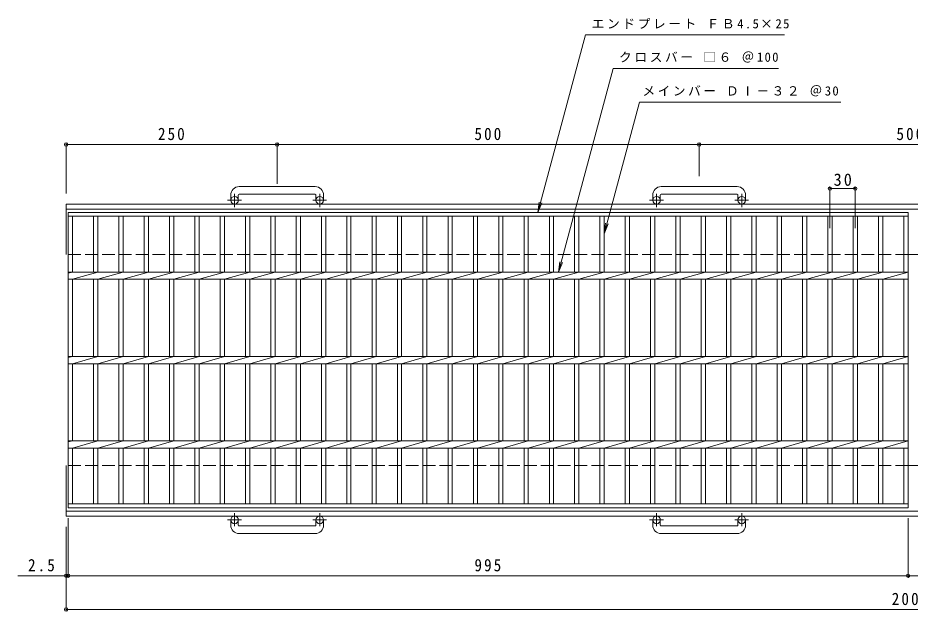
# Model space of a CAD drawing. Units: millimetres, scale not verified. Extents: x -848 to 876, y -685 to 651.
# Drawn here: x -848 to 209, y -52 to 651 of the extents above; entities that cross this region are included whole.
import ezdxf

# ---------------------------------------------------------------- set-up
doc = ezdxf.new("R2010")
doc.units = ezdxf.units.MM
doc.header["$LTSCALE"] = 5
doc.header["$PDMODE"] = 32
doc.header["$PDSIZE"] = 4
doc.linetypes.add('CHAIN1', pattern=[8, 5, -1, 1, -1])
doc.linetypes.add('DASHED3', pattern=[4, 3, -1])
for name, color, linetype, lineweight in [('A-1_ピット', 2, 'Continuous', 9), ('A-2_蓋', 3, 'Continuous', 9), ('A-4_寸法', 7, 'Continuous', 9)]:
    doc.layers.add(name, color=color, linetype=linetype, lineweight=lineweight)
doc.styles.add('ＭＳ ゴシック', font='')
doc.styles.get('ＭＳ ゴシック').set_extended_font_data('MS Gothic')

msp = doc.modelspace()

# ---------------------------------------------------------------- linework, layer by layer
at = {"layer": 'A-1_ピット'}
for p, q in [((-495.907, 451.255), (-585.907, 451.255)), ((4.093, 451.255), (-85.907, 451.255)), ((-595.907, 441.255), (-595.907, 435.155)), ((-586.907, 441.255), (-586.907, 435.155)), ((-585.907, 442.255), (-495.907, 442.255)), ((-494.907, 441.255), (-494.907, 435.155)), ((-485.907, 441.255), (-485.907, 435.155)), ((-95.907, 441.255), (-95.907, 435.155)), ((-86.907, 441.255), (-86.907, 435.155)), ((-85.907, 442.255), (4.093, 442.255)), ((5.093, 441.255), (5.093, 435.155)), ((14.093, 441.255), (14.093, 435.155)), ((309.093, 430.655), (-790.907, 430.655)), ((-790.907, 370.655), (-790.907, 430.655)), ((306.693, 424.654), (-790.907, 424.654)), ((309.093, 370.655), (206.593, 370.655)), ((309.093, 120.654), (206.593, 120.654)), ((310.912, 66.655), (-790.907, 66.655)), ((-595.907, 50.054), (-595.907, 56.154)), ((-586.907, 50.054), (-586.907, 56.154)), ((-494.907, 50.054), (-494.907, 56.154)), ((-485.907, 50.054), (-485.907, 56.154)), ((-95.907, 50.054), (-95.907, 56.154)), ((-86.907, 50.054), (-86.907, 56.154)), ((5.093, 50.054), (5.093, 56.154)), ((14.093, 50.054), (14.093, 56.154)), ((-585.907, 49.054), (-495.907, 49.054)), ((-85.907, 49.054), (4.093, 49.054)), ((-495.907, 40.054), (-585.907, 40.054)), ((4.093, 40.054), (-85.907, 40.054))]:
    msp.add_line(p, q, dxfattribs=at)
at = {"layer": 'A-1_ピット', "linetype": 'CHAIN1'}
for p, q in [((-583.244, 435.155), (-599.651, 435.155)), ((-591.407, 427.047), (-591.407, 442.645)), ((-482.244, 435.155), (-498.651, 435.155)), ((-490.407, 427.047), (-490.407, 442.645)), ((-83.244, 435.155), (-99.651, 435.155)), ((-91.407, 427.047), (-91.407, 442.645)), ((17.756, 435.155), (1.349, 435.155)), ((9.593, 427.047), (9.593, 442.645)), ((-591.407, 64.261), (-591.407, 48.664)), ((-490.407, 64.261), (-490.407, 48.664)), ((-91.407, 64.261), (-91.407, 48.664)), ((9.593, 64.261), (9.593, 48.664)), ((-583.244, 56.154), (-599.651, 56.154)), ((-482.244, 56.154), (-498.651, 56.154)), ((-83.244, 56.154), (-99.651, 56.154)), ((17.756, 56.154), (1.349, 56.154))]:
    msp.add_line(p, q, dxfattribs=at)
at = {"layer": 'A-1_ピット', "linetype": 'DASHED3'}
for p, q in [((206.593, 370.655), (-790.907, 370.655)), ((206.593, 120.654), (-790.907, 120.654))]:
    msp.add_line(p, q, dxfattribs=at)
at = {"layer": 'A-1_ピット'}
msp.add_lwpolyline([(309.093, 60.655), (-790.907, 60.655), (-790.907, 120.654)], dxfattribs=at)
for centre in [(-591.407, 435.155), (-490.407, 435.155), (-91.407, 435.155), (9.593, 435.155), (-591.407, 56.154), (-490.407, 56.154), (-91.407, 56.154), (9.593, 56.154)]:
    msp.add_circle(centre, 4.5, dxfattribs=at)
for centre, radius, start, end in [((-585.907, 441.255), 10, 90, 180), ((-495.907, 441.255), 10, 0, 90), ((-85.907, 441.255), 10, 90, 180), ((4.093, 441.255), 10, 0, 90), ((-585.907, 441.255), 1, 90, 180), ((-495.907, 441.255), 1, 0, 90), ((-85.907, 441.255), 1, 90, 180), ((4.093, 441.255), 1, 0, 90), ((-585.907, 50.054), 10, 180, 270), ((-585.907, 50.054), 1, 180, 270), ((-495.907, 50.054), 10, 270, 0), ((-495.907, 50.054), 1, 270, 0), ((-85.907, 50.054), 10, 180, 270), ((-85.907, 50.054), 1, 180, 270), ((4.093, 50.054), 10, 270, 0), ((4.093, 50.054), 1, 270, 0)]:
    msp.add_arc(centre, radius, start, end, dxfattribs=at)
at = {"layer": 'A-2_蓋'}
for p, q in [((-788.407, 420.655), (206.593, 420.655)), ((-788.407, 70.655), (-788.407, 420.655)), ((-788.407, 416.155), (206.593, 416.155)), ((-783.407, 349.894), (-783.407, 416.155)), ((-758.406, 416.155), (-758.406, 349.894)), ((-753.407, 416.155), (-753.407, 349.894)), ((-728.407, 416.155), (-728.407, 349.894)), ((-723.406, 416.155), (-723.406, 349.894)), ((-698.407, 416.155), (-698.407, 349.894)), ((-693.407, 416.155), (-693.407, 349.894)), ((-668.406, 416.155), (-668.406, 349.894)), ((-663.407, 416.155), (-663.407, 349.894)), ((-638.407, 416.155), (-638.407, 349.894)), ((-633.406, 416.155), (-633.406, 349.894)), ((-608.406, 416.155), (-608.406, 349.894)), ((-603.407, 416.155), (-603.407, 349.894)), ((-578.407, 416.155), (-578.407, 349.894)), ((-573.407, 416.155), (-573.407, 349.894)), ((-548.407, 416.155), (-548.407, 349.894)), ((-543.407, 416.155), (-543.407, 349.894)), ((-518.407, 416.155), (-518.407, 349.894)), ((-513.407, 416.155), (-513.407, 349.894)), ((-488.407, 416.155), (-488.407, 349.894)), ((-483.407, 416.155), (-483.407, 349.894)), ((-458.407, 416.155), (-458.407, 349.894)), ((-453.407, 416.155), (-453.407, 349.894)), ((-428.407, 416.155), (-428.407, 349.894)), ((-423.407, 416.155), (-423.407, 349.894)), ((-398.407, 416.155), (-398.407, 349.894)), ((-393.407, 416.155), (-393.407, 349.894)), ((-368.406, 416.155), (-368.406, 349.894)), ((-363.407, 416.155), (-363.407, 349.894)), ((-338.406, 416.155), (-338.406, 349.894)), ((-333.407, 416.155), (-333.407, 349.894)), ((-308.407, 416.155), (-308.407, 349.894)), ((-303.407, 416.155), (-303.407, 349.894)), ((-278.407, 416.155), (-278.407, 349.894)), ((-273.407, 416.155), (-273.407, 349.894)), ((-248.406, 416.155), (-248.406, 349.894)), ((-243.407, 416.155), (-243.407, 349.894)), ((-218.407, 416.155), (-218.407, 349.894)), ((-213.407, 416.155), (-213.407, 349.894)), ((-188.407, 416.155), (-188.407, 349.894)), ((-183.407, 416.155), (-183.407, 349.894)), ((-158.407, 416.155), (-158.407, 349.894)), ((-153.407, 416.155), (-153.407, 349.894)), ((-128.406, 416.155), (-128.406, 349.894)), ((-123.407, 416.155), (-123.407, 349.894)), ((-98.406, 416.155), (-98.406, 349.894)), ((-93.407, 416.155), (-93.407, 349.894)), ((-68.407, 416.155), (-68.407, 349.894)), ((-63.407, 416.155), (-63.407, 349.894)), ((-38.406, 416.155), (-38.406, 349.894)), ((-33.407, 416.155), (-33.407, 349.894)), ((-8.406, 416.155), (-8.406, 349.894)), ((-3.407, 416.155), (-3.407, 349.894)), ((21.593, 416.155), (21.593, 349.894)), ((26.593, 416.155), (26.593, 349.894)), ((51.593, 416.155), (51.593, 349.894)), ((56.593, 416.155), (56.593, 349.894)), ((81.594, 416.155), (81.594, 349.894)), ((86.594, 416.155), (86.594, 349.894)), ((111.594, 416.155), (111.594, 349.894)), ((116.594, 416.155), (116.594, 349.894)), ((141.593, 416.155), (141.593, 349.894)), ((146.593, 416.155), (146.593, 349.894)), ((171.594, 416.155), (171.594, 349.894)), ((176.593, 416.155), (176.593, 349.894)), ((201.594, 416.155), (201.594, 349.894)), ((206.593, 420.655), (206.593, 70.655)), ((-788.407, 349.894), (206.593, 349.894)), ((-783.407, 349.894), (-788.407, 348.894)), ((-753.407, 349.894), (-783.407, 341.415)), ((-723.406, 349.894), (-753.407, 341.415)), ((-693.407, 349.894), (-723.406, 341.415)), ((-663.407, 349.894), (-693.407, 341.415)), ((-633.406, 349.894), (-663.407, 341.415)), ((-603.407, 349.894), (-633.406, 341.415)), ((-573.407, 349.894), (-603.407, 341.415)), ((-543.407, 349.894), (-573.407, 341.415)), ((-513.407, 349.894), (-543.407, 341.415)), ((-483.407, 349.894), (-513.407, 341.415)), ((-453.407, 349.894), (-483.407, 341.415)), ((-423.407, 349.894), (-453.407, 341.415)), ((-393.407, 349.894), (-423.407, 341.415)), ((-363.407, 349.894), (-393.407, 341.415)), ((-333.407, 349.894), (-363.407, 341.415)), ((-303.406, 349.894), (-333.407, 341.415)), ((-273.407, 349.894), (-303.407, 341.415)), ((-243.407, 349.894), (-273.407, 341.415)), ((-213.407, 349.894), (-243.407, 341.415)), ((-183.407, 349.894), (-213.407, 341.415)), ((-153.407, 349.894), (-183.407, 341.415)), ((-123.407, 349.894), (-153.407, 341.415)), ((-93.407, 349.894), (-123.407, 341.415)), ((-63.406, 349.894), (-93.407, 341.415)), ((-33.407, 349.894), (-63.407, 341.415)), ((-3.407, 349.894), (-33.407, 341.415)), ((26.594, 349.894), (-3.407, 341.415)), ((56.593, 349.894), (26.593, 341.415)), ((86.594, 349.894), (56.593, 341.415)), ((116.594, 349.894), (86.594, 341.415)), ((146.594, 349.894), (116.594, 341.415)), ((176.593, 349.894), (146.593, 341.415)), ((206.593, 349.894), (176.593, 341.415)), ((-788.407, 341.415), (206.593, 341.415)), ((-783.407, 249.894), (-783.407, 341.415)), ((-758.406, 341.415), (-758.406, 249.894)), ((-753.407, 341.415), (-753.407, 249.894)), ((-728.407, 341.415), (-728.407, 249.894)), ((-723.406, 341.415), (-723.406, 249.894)), ((-698.407, 341.415), (-698.407, 249.894)), ((-693.407, 341.415), (-693.407, 249.894)), ((-668.406, 341.415), (-668.406, 249.894)), ((-663.407, 341.415), (-663.407, 249.894)), ((-638.407, 341.415), (-638.407, 249.894)), ((-633.406, 341.415), (-633.406, 249.894)), ((-608.406, 341.415), (-608.406, 249.894)), ((-603.407, 341.415), (-603.407, 249.894)), ((-578.407, 341.415), (-578.407, 249.894)), ((-573.407, 341.415), (-573.407, 249.894)), ((-548.407, 341.415), (-548.407, 249.894)), ((-543.407, 341.415), (-543.407, 249.894)), ((-518.407, 341.415), (-518.407, 249.894)), ((-513.407, 341.415), (-513.407, 249.894)), ((-488.407, 341.415), (-488.407, 249.894)), ((-483.407, 341.415), (-483.407, 249.894)), ((-458.407, 341.415), (-458.407, 249.894)), ((-453.407, 341.415), (-453.407, 249.894)), ((-428.407, 341.415), (-428.407, 249.894)), ((-423.407, 341.415), (-423.407, 249.894)), ((-398.407, 341.415), (-398.407, 249.894)), ((-393.407, 341.415), (-393.407, 249.894)), ((-368.406, 341.415), (-368.406, 249.894)), ((-363.407, 341.415), (-363.407, 249.894)), ((-338.406, 341.415), (-338.406, 249.894)), ((-333.407, 341.415), (-333.407, 249.894)), ((-308.407, 341.415), (-308.407, 249.894)), ((-303.407, 341.415), (-303.407, 249.894)), ((-278.407, 341.415), (-278.407, 249.894)), ((-273.407, 341.415), (-273.407, 249.894)), ((-248.406, 341.415), (-248.406, 249.894)), ((-243.407, 341.415), (-243.407, 249.894)), ((-218.407, 341.415), (-218.407, 249.894)), ((-213.407, 341.415), (-213.407, 249.894)), ((-188.407, 341.415), (-188.407, 249.894)), ((-183.407, 341.415), (-183.407, 249.894)), ((-158.407, 341.415), (-158.407, 249.894)), ((-153.407, 341.415), (-153.407, 249.894)), ((-128.406, 341.415), (-128.406, 249.894)), ((-123.407, 341.415), (-123.407, 249.894)), ((-98.406, 341.415), (-98.406, 249.894)), ((-93.407, 341.415), (-93.407, 249.894)), ((-68.407, 341.415), (-68.407, 249.894)), ((-63.407, 341.415), (-63.407, 249.894)), ((-38.406, 341.415), (-38.406, 249.894)), ((-33.407, 341.415), (-33.407, 249.894)), ((-8.406, 341.415), (-8.406, 249.894)), ((-3.407, 341.415), (-3.407, 249.894)), ((21.593, 341.415), (21.593, 249.894)), ((26.593, 341.415), (26.593, 249.894)), ((51.593, 341.415), (51.593, 249.894)), ((56.593, 341.415), (56.593, 249.894)), ((81.594, 341.415), (81.594, 249.894)), ((86.594, 341.415), (86.594, 249.894)), ((111.594, 341.415), (111.594, 249.894)), ((116.594, 341.415), (116.594, 249.894)), ((141.593, 341.415), (141.593, 249.894)), ((146.593, 341.415), (146.593, 249.894)), ((171.594, 341.415), (171.594, 249.894)), ((176.593, 341.415), (176.593, 249.894)), ((201.594, 341.415), (201.594, 249.894)), ((-788.407, 249.894), (206.593, 249.894)), ((-783.407, 249.894), (-788.407, 248.894)), ((-753.407, 249.894), (-783.407, 241.415)), ((-723.406, 249.894), (-753.407, 241.415)), ((-693.407, 249.894), (-723.406, 241.415)), ((-663.407, 249.894), (-693.407, 241.415)), ((-633.406, 249.894), (-663.407, 241.415)), ((-603.407, 249.894), (-633.406, 241.415)), ((-573.407, 249.894), (-603.407, 241.415)), ((-543.407, 249.894), (-573.407, 241.415)), ((-513.407, 249.894), (-543.407, 241.415)), ((-483.407, 249.894), (-513.407, 241.415)), ((-453.407, 249.894), (-483.407, 241.415)), ((-423.407, 249.894), (-453.407, 241.415)), ((-393.407, 249.894), (-423.407, 241.415)), ((-363.407, 249.894), (-393.407, 241.415)), ((-333.407, 249.894), (-363.407, 241.415)), ((-303.406, 249.894), (-333.407, 241.415)), ((-273.407, 249.894), (-303.407, 241.415)), ((-243.407, 249.894), (-273.407, 241.415)), ((-213.407, 249.894), (-243.407, 241.415)), ((-183.407, 249.894), (-213.407, 241.415)), ((-153.407, 249.894), (-183.407, 241.415)), ((-123.407, 249.894), (-153.407, 241.415)), ((-93.407, 249.894), (-123.407, 241.415)), ((-63.406, 249.894), (-93.407, 241.415)), ((-33.407, 249.894), (-63.407, 241.415)), ((-3.407, 249.894), (-33.407, 241.415)), ((26.594, 249.894), (-3.407, 241.415)), ((56.593, 249.894), (26.593, 241.415)), ((86.594, 249.894), (56.593, 241.415)), ((116.594, 249.894), (86.594, 241.415)), ((146.594, 249.894), (116.594, 241.415)), ((176.593, 249.894), (146.593, 241.415)), ((206.593, 249.894), (176.593, 241.415)), ((-788.407, 241.415), (206.593, 241.415)), ((-783.407, 149.894), (-783.407, 241.415)), ((-758.406, 241.415), (-758.406, 149.894)), ((-753.407, 241.415), (-753.407, 149.894)), ((-728.407, 241.415), (-728.407, 149.894)), ((-723.406, 241.415), (-723.406, 149.894)), ((-698.407, 241.415), (-698.407, 149.894)), ((-693.407, 241.415), (-693.407, 149.894)), ((-668.406, 241.415), (-668.406, 149.894)), ((-663.407, 241.415), (-663.407, 149.894)), ((-638.407, 241.415), (-638.407, 149.894)), ((-633.406, 241.415), (-633.406, 149.894)), ((-608.406, 241.415), (-608.406, 149.894)), ((-603.407, 241.415), (-603.407, 149.894)), ((-578.407, 241.415), (-578.407, 149.894)), ((-573.407, 241.415), (-573.407, 149.894)), ((-548.407, 241.415), (-548.407, 149.894)), ((-543.407, 241.415), (-543.407, 149.894)), ((-518.407, 241.415), (-518.407, 149.894)), ((-513.407, 241.415), (-513.407, 149.894)), ((-488.407, 241.415), (-488.407, 149.894)), ((-483.407, 241.415), (-483.407, 149.894)), ((-458.407, 241.415), (-458.407, 149.894)), ((-453.407, 241.415), (-453.407, 149.894)), ((-428.407, 241.415), (-428.407, 149.894)), ((-423.407, 241.415), (-423.407, 149.894)), ((-398.407, 241.415), (-398.407, 149.894)), ((-393.407, 241.415), (-393.407, 149.894)), ((-368.406, 241.415), (-368.406, 149.894)), ((-363.407, 241.415), (-363.407, 149.894)), ((-338.406, 241.415), (-338.406, 149.894)), ((-333.407, 241.415), (-333.407, 149.894)), ((-308.407, 241.415), (-308.407, 149.894)), ((-303.407, 241.415), (-303.407, 149.894)), ((-278.407, 241.415), (-278.407, 149.894)), ((-273.407, 241.415), (-273.407, 149.894)), ((-248.406, 241.415), (-248.406, 149.894)), ((-243.407, 241.415), (-243.407, 149.894)), ((-218.407, 241.415), (-218.407, 149.894)), ((-213.407, 241.415), (-213.407, 149.894)), ((-188.407, 241.415), (-188.407, 149.894)), ((-183.407, 241.415), (-183.407, 149.894)), ((-158.407, 241.415), (-158.407, 149.894)), ((-153.407, 241.415), (-153.407, 149.894)), ((-128.406, 241.415), (-128.406, 149.894)), ((-123.407, 241.415), (-123.407, 149.894)), ((-98.406, 241.415), (-98.406, 149.894)), ((-93.407, 241.415), (-93.407, 149.894)), ((-68.407, 241.415), (-68.407, 149.894)), ((-63.407, 241.415), (-63.407, 149.894)), ((-38.406, 241.415), (-38.406, 149.894)), ((-33.407, 241.415), (-33.407, 149.894)), ((-8.406, 241.415), (-8.406, 149.894)), ((-3.407, 241.415), (-3.407, 149.894)), ((21.593, 241.415), (21.593, 149.894)), ((26.593, 241.415), (26.593, 149.894)), ((51.593, 241.415), (51.593, 149.894)), ((56.593, 241.415), (56.593, 149.894)), ((81.594, 241.415), (81.594, 149.894)), ((86.594, 241.415), (86.594, 149.894)), ((111.594, 241.415), (111.594, 149.894)), ((116.594, 241.415), (116.594, 149.894)), ((141.593, 241.415), (141.593, 149.894)), ((146.593, 241.415), (146.593, 149.894)), ((171.594, 241.415), (171.594, 149.894)), ((176.593, 241.415), (176.593, 149.894)), ((201.594, 241.415), (201.594, 149.894)), ((-788.407, 149.894), (206.593, 149.894)), ((-783.407, 149.894), (-788.407, 148.894)), ((-753.407, 149.894), (-783.407, 141.414)), ((-723.406, 149.894), (-753.407, 141.414)), ((-693.407, 149.894), (-723.406, 141.414)), ((-663.407, 149.894), (-693.407, 141.414)), ((-633.406, 149.894), (-663.407, 141.414)), ((-603.407, 149.894), (-633.406, 141.414)), ((-573.407, 149.894), (-603.407, 141.414)), ((-543.407, 149.894), (-573.407, 141.414)), ((-513.407, 149.894), (-543.407, 141.414)), ((-483.407, 149.894), (-513.407, 141.414)), ((-453.407, 149.894), (-483.407, 141.414)), ((-423.407, 149.894), (-453.407, 141.414)), ((-393.407, 149.894), (-423.407, 141.414)), ((-363.407, 149.894), (-393.407, 141.414)), ((-333.407, 149.894), (-363.407, 141.414)), ((-303.406, 149.894), (-333.407, 141.414)), ((-273.407, 149.894), (-303.407, 141.414)), ((-243.407, 149.894), (-273.407, 141.414)), ((-213.407, 149.894), (-243.407, 141.414)), ((-183.407, 149.894), (-213.407, 141.414)), ((-153.407, 149.894), (-183.407, 141.414)), ((-123.407, 149.894), (-153.407, 141.414)), ((-93.407, 149.894), (-123.407, 141.414)), ((-63.406, 149.894), (-93.407, 141.414)), ((-33.407, 149.894), (-63.407, 141.414)), ((-3.407, 149.894), (-33.407, 141.414)), ((26.594, 149.894), (-3.407, 141.414)), ((56.593, 149.894), (26.593, 141.414)), ((86.594, 149.894), (56.593, 141.414)), ((116.594, 149.894), (86.594, 141.414)), ((146.594, 149.894), (116.594, 141.414)), ((176.593, 149.894), (146.593, 141.414)), ((206.593, 149.894), (176.593, 141.414)), ((-788.407, 141.414), (206.593, 141.414)), ((-783.407, 75.155), (-783.407, 141.414)), ((-758.406, 141.414), (-758.406, 75.155)), ((-753.407, 141.414), (-753.407, 75.155)), ((-728.407, 141.414), (-728.407, 75.155)), ((-723.406, 141.414), (-723.406, 75.155)), ((-698.407, 141.414), (-698.407, 75.155)), ((-693.407, 141.414), (-693.407, 75.155)), ((-668.406, 141.414), (-668.406, 75.155)), ((-663.407, 141.414), (-663.407, 75.155)), ((-638.407, 141.414), (-638.407, 75.155)), ((-633.406, 141.414), (-633.406, 75.155)), ((-608.406, 141.414), (-608.406, 75.155)), ((-603.407, 141.414), (-603.407, 75.155)), ((-578.407, 141.414), (-578.407, 75.155)), ((-573.407, 141.414), (-573.407, 75.155)), ((-548.407, 141.414), (-548.407, 75.155)), ((-543.407, 141.414), (-543.407, 75.155)), ((-518.407, 141.414), (-518.407, 75.155)), ((-513.407, 141.414), (-513.407, 75.155)), ((-488.407, 141.414), (-488.407, 75.155)), ((-483.407, 141.414), (-483.407, 75.155)), ((-458.407, 141.414), (-458.407, 75.155)), ((-453.407, 141.414), (-453.407, 75.155)), ((-428.407, 141.414), (-428.407, 75.155)), ((-423.407, 141.414), (-423.407, 75.155)), ((-398.407, 141.414), (-398.407, 75.155)), ((-393.407, 141.414), (-393.407, 75.155)), ((-368.406, 141.414), (-368.406, 75.155)), ((-363.407, 141.414), (-363.407, 75.155)), ((-338.406, 141.414), (-338.406, 75.155)), ((-333.407, 141.414), (-333.407, 75.155)), ((-308.407, 141.414), (-308.407, 75.155)), ((-303.407, 141.414), (-303.407, 75.155)), ((-278.407, 141.414), (-278.407, 75.155)), ((-273.407, 141.414), (-273.407, 75.155)), ((-248.406, 141.414), (-248.406, 75.155)), ((-243.407, 141.414), (-243.407, 75.155)), ((-218.407, 141.414), (-218.407, 75.155)), ((-213.407, 141.414), (-213.407, 75.155)), ((-188.407, 141.414), (-188.407, 75.155)), ((-183.407, 141.414), (-183.407, 75.155)), ((-158.407, 141.414), (-158.407, 75.155)), ((-153.407, 141.414), (-153.407, 75.155)), ((-128.406, 141.414), (-128.406, 75.155)), ((-123.407, 141.414), (-123.407, 75.155)), ((-98.406, 141.414), (-98.406, 75.155)), ((-93.407, 141.414), (-93.407, 75.155)), ((-68.407, 141.414), (-68.407, 75.155)), ((-63.407, 141.414), (-63.407, 75.155)), ((-38.406, 141.414), (-38.406, 75.155)), ((-33.407, 141.414), (-33.407, 75.155)), ((-8.406, 141.414), (-8.406, 75.155)), ((-3.407, 141.414), (-3.407, 75.155)), ((21.593, 141.414), (21.593, 75.155)), ((26.593, 141.414), (26.593, 75.155)), ((51.593, 141.414), (51.593, 75.155)), ((56.593, 141.414), (56.593, 75.155)), ((81.594, 141.414), (81.594, 75.155)), ((86.594, 141.414), (86.594, 75.155)), ((111.594, 141.414), (111.594, 75.155)), ((116.594, 141.414), (116.594, 75.155)), ((141.593, 141.414), (141.593, 75.155)), ((146.593, 141.414), (146.593, 75.155)), ((171.594, 141.414), (171.594, 75.155)), ((176.593, 141.414), (176.593, 75.155)), ((201.594, 141.414), (201.594, 75.155)), ((206.593, 75.155), (-788.407, 75.155)), ((206.593, 70.655), (-788.407, 70.655))]:
    msp.add_line(p, q, dxfattribs=at)
at = {"layer": 'A-4_寸法'}
for p, q in [((-207.605, 349.894), (-142.933, 591.255)), ((-142.933, 591.255), (52.953, 591.255)), ((-153.407, 395.525), (-111.679, 551.255)), ((-111.679, 551.255), (126.979, 551.255)), ((-790.907, 443.155), (-790.907, 502.755)), ((-790.907, 501.255), (309.093, 501.255)), ((-540.907, 454.755), (-540.907, 502.755)), ((-40.907, 463.755), (-40.907, 502.755)), ((114.094, 401.936), (114.094, 450.535)), ((114.094, 449.035), (144.093, 449.035)), ((144.093, 401.936), (144.093, 450.535)), ((-232.099, 420.655), (-230.467, 433.048)), ((-232.099, 420.655), (-227.315, 432.203)), ((-153.407, 395.525), (-151.775, 407.918)), ((-153.407, 395.525), (-148.623, 407.073)), ((-207.605, 349.894), (-205.974, 362.287)), ((-207.605, 349.894), (-202.822, 361.443)), ((-788.407, 58.155), (-788.407, -11.446)), ((206.593, 58.155), (206.593, -11.446)), ((-790.907, 48.155), (-790.907, -51.446)), ((-848.132, -9.946), (243.661, -9.946)), ((-790.907, -49.946), (309.093, -49.946))]:
    msp.add_line(p, q, dxfattribs=at)
msp.add_lwpolyline([(-232.099, 420.655), (-175.669, 631.255), (60.356, 631.255)], dxfattribs=at)
for p in [(-790.907, 501.255), (-540.907, 501.255), (-40.907, 501.255), (114.094, 449.035), (144.093, 449.035), (-790.907, -9.946), (-788.407, -9.946), (206.593, -9.946), (-790.907, -49.946)]:
    msp.add_point(p, dxfattribs=at)

# ---------------------------------------------------------------- texts
at = {"layer": 'A-4_寸法', "char_height": 11, "attachment_point": 7, "style": 'ＭＳ ゴシック'}
for s, insert in [('\\T1.21;エンドプレート\\~ＦＢ4.5×25', (-168.199, 638.255)), ('\\T1.21;クロスバー\\~□６\\~＠100', (-135.812, 598.255)), ('\\T1.2;メインバー\\~ＤⅠ－３２\\~＠30', (-108.053, 558.255))]:
    msp.add_mtext(s, dxfattribs=dict(at, insert=insert))
at = {"layer": 'A-4_寸法', "color": 2, "char_height": 14.66, "attachment_point": 7, "style": 'ＭＳ ゴシック'}
for s, insert in [('\\T1.27;\\W0.9;250', (-682.157, 506.255)), ('\\T1.27;\\W0.9;500', (-307.157, 506.255)), ('\\T1.27;\\W0.9;500', (192.843, 506.255)), ('\\T1.27;\\W0.95;30', (118.469, 452.035)), ('\\T1.27;\\W0.9;2.5', (-836.113, -4.946)), ('\\T1.27;\\W0.9;995', (-307.157, -4.946)), ('\\T1.28;\\W0.9;2000', (187.218, -44.946))]:
    msp.add_mtext(s, dxfattribs=dict(at, insert=insert))

doc.saveas('drawing.dxf')
